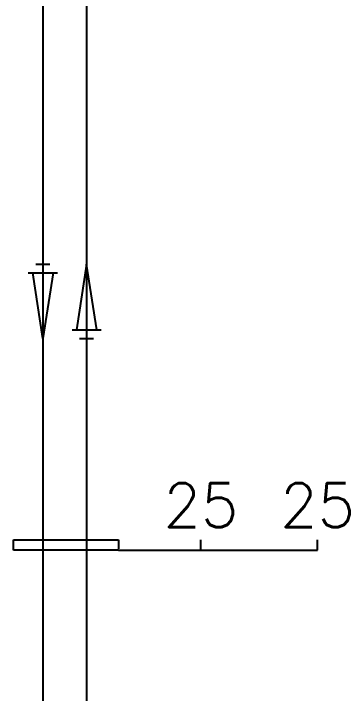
# Model space of a CAD drawing. Header units: millimetres. Extents: x 10903 to 284569, y 2319 to 62017.
# Drawn here: x 116551 to 118855, y 37859 to 42521 of the extents above; entities that cross this region are included whole.
import ezdxf
from ezdxf.enums import TextEntityAlignment as Align

# ---------------------------------------------------------------- set-up
doc = ezdxf.new("R2010")
doc.units = ezdxf.units.MM
doc.linetypes.add('PHANTOM', pattern=[63.5, 31.75, -6.35, 6.35, -6.35, 6.35, -6.35])
for name, color, linetype in [('5TXT', 7, 'Continuous'), ('ex', 1, 'Continuous'), ('pipe', 3, 'Continuous'), ('UTIL-RO', 4, 'Continuous')]:
    doc.layers.add(name, color=color, linetype=linetype)
doc.styles.add('굴림', font='simple.shx', dxfattribs={"bigfont": 'whgtxt.shx'})

# ---------------------------------------------------------------- blocks, each defined once
blk = doc.blocks.new('VALD01')
at = {"color": 2}
for p, q in [((-1.963, 0.7), (2.538, 0)), ((2.538, 0), (-1.963, -0.7))]:
    blk.add_line(p, q, dxfattribs=at)
for points in [[(-1.963, -1), (-1.963, 1)], [(-2.538, -0.48), (-2.538, 0.48)]]:
    blk.add_lwpolyline(points, dxfattribs=at)

msp = doc.modelspace()

# ---------------------------------------------------------------- linework, layer by layer
at = {"layer": 'ex', "ltscale": 3000}
for p, q in [((116551.1, 38841), (116551.1, 38913)), ((116551.1, 38913), (117269.9, 38913)), ((117836.6, 38841), (117836.6, 38913)), ((118636.6, 38841), (118636.6, 38913)), ((117269.9, 38841), (116551.1, 38841)), ((117269.9, 38841), (118636.6, 38841))]:
    msp.add_line(p, q, dxfattribs=at)
at = {"layer": 'ex', "linetype": 'PHANTOM', "ltscale": 2}
msp.add_line((117269.9, 38913), (117269.9, 38841), dxfattribs=at)
at = {"layer": 'UTIL-RO'}
for p, q in [((116752.2, 46148.3), (116752.2, 35314.3)), ((117052.2, 45848.3), (117052.2, 35014.3))]:
    msp.add_line(p, q, dxfattribs=at)

# ---------------------------------------------------------------- block references
at = {"layer": 'pipe', "color": 3, "linetype": 'Continuous', "yscale": 100, "zscale": 100, "rotation": 270}
for p, xscale in [((116752.2, 40548), 100), ((117052.2, 40548), -100)]:
    msp.add_blockref('VALD01', p, dxfattribs=dict(at, xscale=xscale))

# ---------------------------------------------------------------- texts
at = {"layer": '5TXT', "color": 7, "style": '굴림'}
for p in [(117836.6, 39150), (118636.6, 39150)]:
    msp.add_text('25', height=300, dxfattribs=at).set_placement(p, align=Align.MIDDLE_CENTER)

doc.saveas('drawing.dxf')
